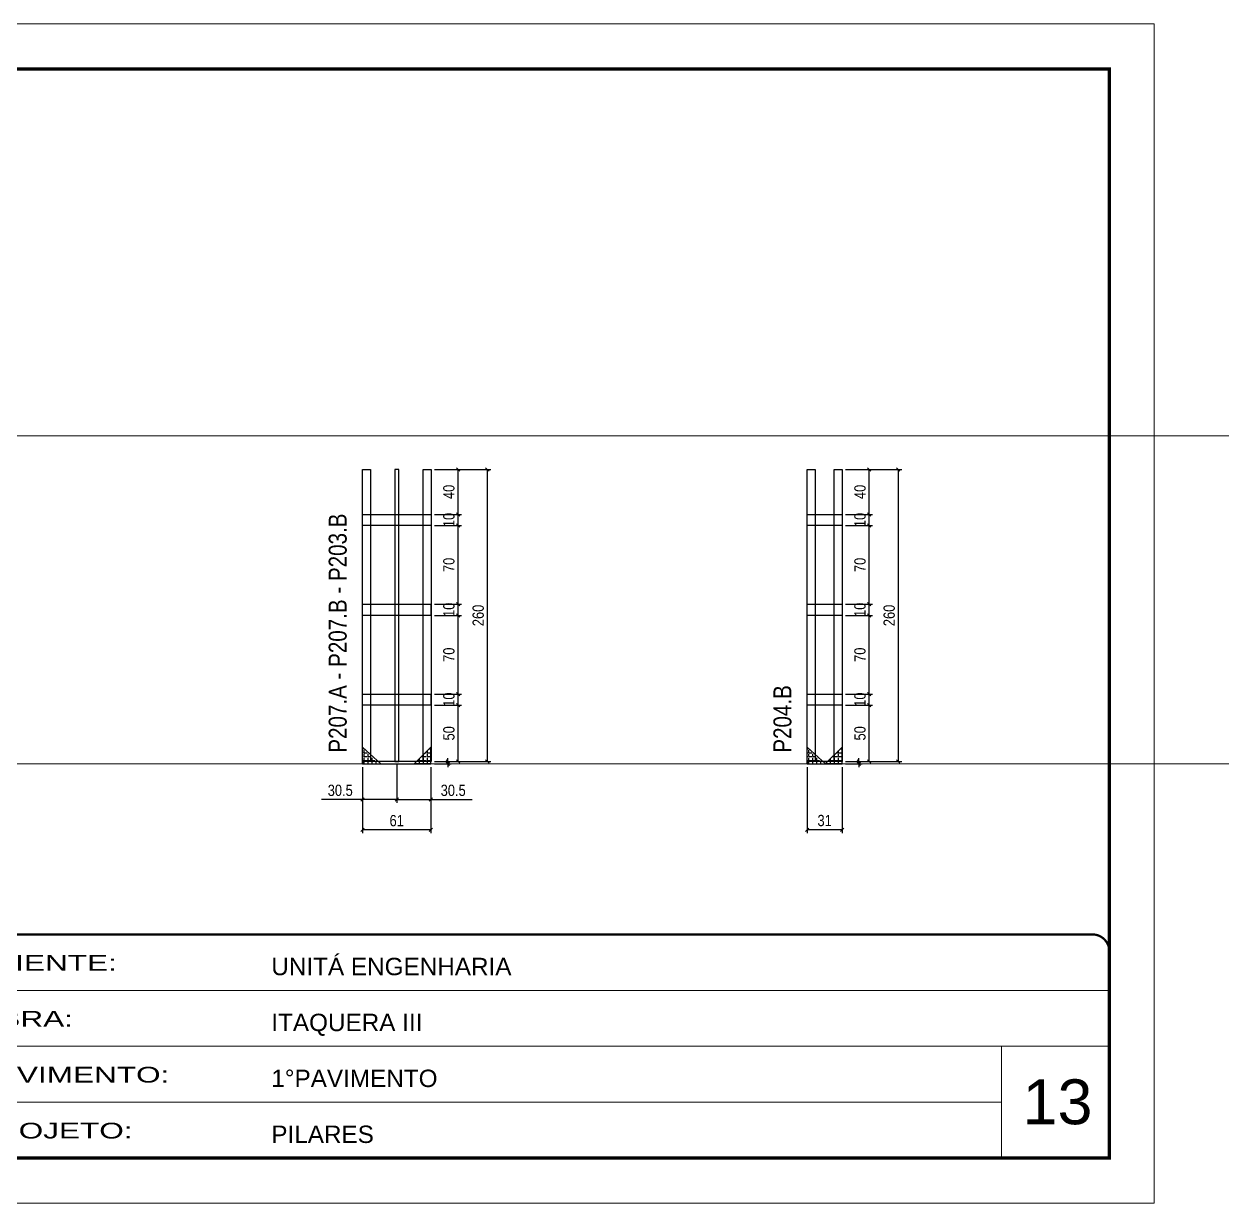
# Model space of a CAD drawing. Extents: x 2296 to 12463, y 760 to 16806.
# Drawn here: x 3363 to 4430, y 12245 to 13295 of the extents above; entities that cross this region are included whole.
import ezdxf

# ---------------------------------------------------------------- set-up
doc = ezdxf.new("R2010")
doc.units = 0
doc.linetypes.add('CONTINUO', pattern=[0])
doc.linetypes.add('DASHED', pattern=[0.75, 0.5, -0.25])
for name, color, linetype, lineweight in [('CARIMBO', 255, 'Continuous', 9), ('Folhas', 255, 'Continuous', 9), ('SARRAFO DE PRESSAO', 251, 'DASHED', 9)]:
    doc.layers.add(name, color=color, linetype=linetype, lineweight=lineweight)
for name, color, linetype in [('COTA', 241, 'Continuous'), ('NOMENCLATURA', 7, 'Continuous'), ('SARR_2.2x10', 60, 'Continuous'), ('SARR_2.2x7', 40, 'Continuous'), ('SARR_3.5x7', 81, 'Continuous'), ('SARR_7x7', 40, 'Continuous')]:
    doc.layers.add(name, color=color, linetype=linetype)
doc.styles.add('ARIAL', font='arial.ttf')
doc.styles.add('ARIAL_NARROW', font='ARIALN.TTF', dxfattribs={"height": 0.2})
doc.styles.add('COTA TECNICA', font='techl___.ttf', dxfattribs={"height": 10})
doc.styles.add('Tecnologia', font='')
doc.styles.get('Tecnologia').set_extended_font_data('Forgotten Futurist')
doc.dimstyles.new('PAINEL', dxfattribs={"dimtxt": 10, "dimasz": 3, "dimexe": 3, "dimexo": 3, "dimgap": 3, "dimtad": 1, "dimdec": 1, "dimzin": 12, "dimdsep": 46, "dimtxsty": 'COTA TECNICA', "dimblk1": 'OBLIQUE', "dimblk2": 'OBLIQUE', "dimsah": 1, "dimcen": 0.9, "dimclrd": 4, "dimclre": 4, "dimclrt": 240, "dimadec": 1, "dimazin": 3, "dimtfac": 1, "dimtdec": 1, "dimtmove": 0, "dimatfit": 3, "dimfxl": 1, "dimtolj": 1, "dimtzin": 12, "dimarcsym": 0})
pattern_1 = [(0, (37233.1542, 22002.8548), (0, 3.4925), [2.54, -0.9525]), (90, (37233.1542, 22002.8548), (-3.4925, 2e-16), [2.54, -0.9525])]
pattern_2 = [(0, (37072.1342, 22002.8548), (0, 3.4925), [2.54, -0.9525]), (90, (37072.1342, 22002.8548), (-3.4925, 2e-16), [2.54, -0.9525])]
pattern_3 = [(0, (37599.2187, 22002.8548), (0, 3.4925), [2.54, -0.9525]), (90, (37599.2187, 22002.8548), (-3.4925, 2e-16), [2.54, -0.9525])]
pattern_4 = [(0, (37468.1987, 22002.8548), (0, 3.4925), [2.54, -0.9525]), (90, (37468.1987, 22002.8548), (-3.4925, 2e-16), [2.54, -0.9525])]

# ---------------------------------------------------------------- blocks, each defined once
blk = doc.blocks.new('9999999999')
at = {"color": 30, "linetype": 'CONTINUO'}
for p, q in [((98564.6, 34230.2), (98564.6, 34429.4)), ((98564.6, 34379.6), (99584, 34379.6)), ((98564.6, 34329.8), (99488, 34329.8)), ((99584, 34329.8), (99488, 34329.8)), ((99488, 34329.8), (99488, 34230.2)), ((98564.6, 34280), (99488, 34280))]:
    blk.add_line(p, q, dxfattribs=at)
at = {"color": 30, "linetype": 'CONTINUO', "const_width": 2}
blk.add_lwpolyline([(99584, 34230.2), (99584, 34414.4, 0.414214), (99569, 34429.4), (98229, 34429.4, 0.414214), (98214, 34414.4), (98214, 34245.2, 0.414214), (98229, 34230.2), (99584, 34230.2)], format="xyb", dxfattribs=at)
at = {"layer": 'Folhas'}
blk.add_lwpolyline([(98139, 34190.2), (99624, 34190.2), (99624, 35240.2), (98139, 35240.2)], close=True, dxfattribs=at)
at = {"layer": 'Folhas', "color": 30, "const_width": 3}
blk.add_lwpolyline([(98214, 34230.2), (99584, 34230.2), (99584, 35200.2), (98214, 35200.2)], close=True, dxfattribs=at)
at = {"color": 7, "linetype": 'Continuous', "ltscale": 5, "style": 'ARIAL'}
for s, height, p in [('UNITÁ ENGENHARIA', 15.483, (98837.7, 34393.1)), ('ITAQUERA III', 15.483, (98837.7, 34343.3)), ('1°PAVIMENTO', 15.483, (98837.7, 34293.5)), ('NOVA SISTEMAS CONSTRUTIVOS', 11.059, (98263.2, 34267.2)), ('PILARES', 15.48, (98837.7, 34243.7))]:
    blk.add_text(s, height=height, dxfattribs=at).set_placement(p)
at = {"layer": 'Folhas', "color": 7, "style": 'Tecnologia', "width": 1.5}
for s, p in [('CLIENTE:', (98573.7, 34397.2)), ('OBRA:', (98573.7, 34347.3)), ('PAVIMENTO:', (98573.7, 34297.5)), ('PROJETO:', (98573.7, 34247.7))]:
    blk.add_text(s, height=14, dxfattribs=at).set_placement(p)
blk = doc.blocks.new('_Oblique')
at = {"color": 0, "linetype": 'ByBlock', "lineweight": -2}
blk.add_line((-0.5, -0.5), (0.5, 0.5), dxfattribs=at)
blk = doc.blocks.new('*D1944')
at = {"layer": 'COTA', "color": 4, "lineweight": -2, "transparency": 16777216}
for p, q in [((3728.8, 12638.6), (3743.8, 12638.6)), ((3728.8, 12636.5), (3743.8, 12636.5)), ((3740.8, 12638.6), (3740.8, 12641.6)), ((3740.8, 12638.6), (3740.8, 12636.5)), ((3740.8, 12636.5), (3740.8, 12633.5))]:
    blk.add_line(p, q, dxfattribs=at)
at = {"layer": 'Defpoints', "color": 0, "transparency": 16777216}
for p in [(3725.8, 12638.6), (3725.8, 12636.5), (3740.8, 12636.5)]:
    blk.add_point(p, dxfattribs=at)
at = {"layer": 'COTA', "color": 4, "lineweight": -2, "transparency": 16777216, "xscale": 3, "yscale": 3, "zscale": 3}
for p, rotation in [((3740.8, 12638.6), 270), ((3740.8, 12636.5), 90)]:
    blk.add_blockref('_Oblique', p, dxfattribs=dict(at, rotation=rotation))
blk = doc.blocks.new('*D1945')
at = {"layer": 'COTA', "color": 4, "lineweight": -2, "transparency": 16777216}
for p, q in [((3728.8, 12688.7), (3752.9, 12688.7)), ((3749.9, 12638.7), (3749.9, 12688.7)), ((3728.8, 12638.7), (3752.9, 12638.7))]:
    blk.add_line(p, q, dxfattribs=at)
at = {"layer": 'Defpoints', "color": 0, "transparency": 16777216}
for p in [(3725.8, 12688.7), (3749.9, 12688.7), (3725.8, 12638.7)]:
    blk.add_point(p, dxfattribs=at)
at = {"layer": 'COTA', "color": 4, "lineweight": -2, "transparency": 16777216, "xscale": 3, "yscale": 3, "zscale": 3}
for p, rotation in [((3749.9, 12688.7), 90), ((3749.9, 12638.7), 270)]:
    blk.add_blockref('_Oblique', p, dxfattribs=dict(at, rotation=rotation))
at = {"layer": 'COTA', "color": 240, "transparency": 16777216, "insert": (3741.8, 12663.7), "char_height": 10, "attachment_point": 5, "rotation": 90, "style": 'COTA TECNICA'}
blk.add_mtext('\\A1;50', dxfattribs=at)
blk = doc.blocks.new('*D1946')
at = {"layer": 'COTA', "color": 4, "lineweight": -2, "transparency": 16777216}
for p, q in [((3728.8, 12698.7), (3752.9, 12698.7)), ((3749.9, 12688.7), (3749.9, 12698.7)), ((3728.8, 12688.7), (3752.9, 12688.7))]:
    blk.add_line(p, q, dxfattribs=at)
at = {"layer": 'Defpoints', "color": 0, "transparency": 16777216}
for p in [(3725.8, 12698.7), (3749.9, 12698.7), (3725.8, 12688.7)]:
    blk.add_point(p, dxfattribs=at)
at = {"layer": 'COTA', "color": 4, "lineweight": -2, "transparency": 16777216, "xscale": 3, "yscale": 3, "zscale": 3}
for p, rotation in [((3749.9, 12698.7), 90), ((3749.9, 12688.7), 270)]:
    blk.add_blockref('_Oblique', p, dxfattribs=dict(at, rotation=rotation))
at = {"layer": 'COTA', "color": 240, "transparency": 16777216, "insert": (3741.8, 12693.7), "char_height": 10, "attachment_point": 5, "rotation": 90, "style": 'COTA TECNICA'}
blk.add_mtext('\\A1;10', dxfattribs=at)
blk = doc.blocks.new('*D1947')
at = {"layer": 'COTA', "color": 4, "lineweight": -2, "transparency": 16777216}
for p, q in [((3728.8, 12768.7), (3752.9, 12768.7)), ((3749.9, 12698.7), (3749.9, 12768.7)), ((3731.8, 12698.7), (3752.9, 12698.7))]:
    blk.add_line(p, q, dxfattribs=at)
at = {"layer": 'Defpoints', "color": 0, "transparency": 16777216}
for p in [(3725.8, 12768.7), (3749.9, 12768.7), (3728.8, 12698.7)]:
    blk.add_point(p, dxfattribs=at)
at = {"layer": 'COTA', "color": 4, "lineweight": -2, "transparency": 16777216, "xscale": 3, "yscale": 3, "zscale": 3}
for p, rotation in [((3749.9, 12768.7), 90), ((3749.9, 12698.7), 270)]:
    blk.add_blockref('_Oblique', p, dxfattribs=dict(at, rotation=rotation))
at = {"layer": 'COTA', "color": 240, "transparency": 16777216, "insert": (3741.8, 12733.7), "char_height": 10, "attachment_point": 5, "rotation": 90, "style": 'COTA TECNICA'}
blk.add_mtext('\\A1;70', dxfattribs=at)
blk = doc.blocks.new('*D1948')
at = {"layer": 'COTA', "color": 4, "lineweight": -2, "transparency": 16777216}
for p, q in [((3728.8, 12778.7), (3752.9, 12778.7)), ((3749.9, 12768.7), (3749.9, 12778.7)), ((3728.8, 12768.7), (3752.9, 12768.7))]:
    blk.add_line(p, q, dxfattribs=at)
at = {"layer": 'Defpoints', "color": 0, "transparency": 16777216}
for p in [(3725.8, 12778.7), (3749.9, 12778.7), (3725.8, 12768.7)]:
    blk.add_point(p, dxfattribs=at)
at = {"layer": 'COTA', "color": 4, "lineweight": -2, "transparency": 16777216, "xscale": 3, "yscale": 3, "zscale": 3}
for p, rotation in [((3749.9, 12778.7), 90), ((3749.9, 12768.7), 270)]:
    blk.add_blockref('_Oblique', p, dxfattribs=dict(at, rotation=rotation))
at = {"layer": 'COTA', "color": 240, "transparency": 16777216, "insert": (3741.8, 12773.7), "char_height": 10, "attachment_point": 5, "rotation": 90, "style": 'COTA TECNICA'}
blk.add_mtext('\\A1;10', dxfattribs=at)
blk = doc.blocks.new('*D1949')
at = {"layer": 'COTA', "color": 4, "linetype": 'ByBlock', "lineweight": -2, "transparency": 16777216}
for p, q in [((3728.8, 12898.7), (3779, 12898.7)), ((3776, 12898.7), (3776, 12638.7)), ((3728.8, 12638.7), (3779, 12638.7))]:
    blk.add_line(p, q, dxfattribs=at)
at = {"layer": 'Defpoints', "color": 0, "linetype": 'ByBlock', "transparency": 16777216}
for p in [(3725.8, 12898.7), (3725.8, 12638.7), (3776, 12638.7)]:
    blk.add_point(p, dxfattribs=at)
at = {"layer": 'COTA', "color": 4, "linetype": 'ByBlock', "lineweight": -2, "transparency": 16777216, "xscale": 3, "yscale": 3, "zscale": 3}
for p, rotation in [((3776, 12898.7), 90), ((3776, 12638.7), 270)]:
    blk.add_blockref('_Oblique', p, dxfattribs=dict(at, rotation=rotation))
at = {"layer": 'COTA', "color": 240, "linetype": 'ByBlock', "transparency": 16777216, "insert": (3767.9, 12768.7), "char_height": 10, "attachment_point": 5, "rotation": 90, "style": 'COTA TECNICA'}
blk.add_mtext('\\A1;260', dxfattribs=at)
blk = doc.blocks.new('*D1952')
at = {"layer": 'COTA', "color": 4, "linetype": 'ByBlock', "lineweight": -2, "transparency": 16777216}
for p, q in [((3664.8, 12633.5), (3664.8, 12574.8)), ((3725.8, 12633.5), (3725.8, 12574.8)), ((3725.8, 12577.8), (3664.8, 12577.8))]:
    blk.add_line(p, q, dxfattribs=at)
at = {"layer": 'Defpoints', "color": 0, "linetype": 'ByBlock', "transparency": 16777216}
for p in [(3664.8, 12636.5), (3725.8, 12636.5), (3664.8, 12577.8)]:
    blk.add_point(p, dxfattribs=at)
at = {"layer": 'COTA', "color": 4, "linetype": 'ByBlock', "lineweight": -2, "transparency": 16777216, "xscale": 3, "yscale": 3, "zscale": 3, "rotation": 180}
blk.add_blockref('_Oblique', (3664.8, 12577.8), dxfattribs=at)
at = {"layer": 'COTA', "color": 4, "linetype": 'ByBlock', "lineweight": -2, "transparency": 16777216, "xscale": 3, "yscale": 3, "zscale": 3}
blk.add_blockref('_Oblique', (3725.8, 12577.8), dxfattribs=at)
at = {"layer": 'COTA', "color": 240, "linetype": 'ByBlock', "transparency": 16777216, "insert": (3695.3, 12585.9), "char_height": 10, "attachment_point": 5, "style": 'COTA TECNICA'}
blk.add_mtext('\\A1;61', dxfattribs=at)
blk = doc.blocks.new('*D1953')
at = {"layer": 'COTA', "color": 4, "linetype": 'ByBlock', "lineweight": -2, "transparency": 16777216}
for p, q in [((3695.3, 12635.7), (3695.3, 12601.7)), ((3725.8, 12633.5), (3725.8, 12601.7)), ((3695.3, 12604.7), (3725.8, 12604.7)), ((3725.8, 12604.7), (3762.4, 12604.7))]:
    blk.add_line(p, q, dxfattribs=at)
at = {"layer": 'Defpoints', "color": 0, "linetype": 'ByBlock', "transparency": 16777216}
for p in [(3695.3, 12638.7), (3725.8, 12636.5), (3725.8, 12604.7)]:
    blk.add_point(p, dxfattribs=at)
at = {"layer": 'COTA', "color": 4, "linetype": 'ByBlock', "lineweight": -2, "transparency": 16777216, "xscale": 3, "yscale": 3, "zscale": 3, "rotation": 180}
blk.add_blockref('_Oblique', (3695.3, 12604.7), dxfattribs=at)
at = {"layer": 'COTA', "color": 4, "linetype": 'ByBlock', "lineweight": -2, "transparency": 16777216, "xscale": 3, "yscale": 3, "zscale": 3}
blk.add_blockref('_Oblique', (3725.8, 12604.7), dxfattribs=at)
at = {"layer": 'COTA', "color": 240, "linetype": 'ByBlock', "transparency": 16777216, "insert": (3745.6, 12612.9), "char_height": 10, "attachment_point": 5, "style": 'COTA TECNICA'}
blk.add_mtext('\\A1;30.5', dxfattribs=at)
blk = doc.blocks.new('*D1954')
at = {"layer": 'COTA', "color": 4, "linetype": 'ByBlock', "lineweight": -2, "transparency": 16777216}
for p, q in [((3728.9, 12858.7), (3752.9, 12858.7)), ((3749.9, 12848.7), (3749.9, 12858.7)), ((3728.9, 12848.7), (3752.9, 12848.7))]:
    blk.add_line(p, q, dxfattribs=at)
at = {"layer": 'Defpoints', "color": 0, "linetype": 'ByBlock', "transparency": 16777216}
for p in [(3725.9, 12858.7), (3749.9, 12858.7), (3725.9, 12848.7)]:
    blk.add_point(p, dxfattribs=at)
at = {"layer": 'COTA', "color": 4, "linetype": 'ByBlock', "lineweight": -2, "transparency": 16777216, "xscale": 3, "yscale": 3, "zscale": 3}
for p, rotation in [((3749.9, 12858.7), 90), ((3749.9, 12848.7), 270)]:
    blk.add_blockref('_Oblique', p, dxfattribs=dict(at, rotation=rotation))
at = {"layer": 'COTA', "color": 240, "linetype": 'ByBlock', "transparency": 16777216, "insert": (3741.8, 12853.7), "char_height": 10, "attachment_point": 5, "rotation": 90, "style": 'COTA TECNICA'}
blk.add_mtext('\\A1;10', dxfattribs=at)
blk = doc.blocks.new('*D1950')
at = {"layer": 'COTA', "color": 4, "lineweight": -2, "transparency": 16777216}
for p, q in [((3664.8, 12633.5), (3664.8, 12601.7)), ((3695.3, 12635.7), (3695.3, 12601.7)), ((3664.8, 12604.7), (3628.2, 12604.7)), ((3695.3, 12604.7), (3664.8, 12604.7))]:
    blk.add_line(p, q, dxfattribs=at)
at = {"layer": 'Defpoints', "color": 0, "transparency": 16777216}
for p in [(3664.8, 12636.5), (3695.3, 12638.7), (3664.8, 12604.7)]:
    blk.add_point(p, dxfattribs=at)
at = {"layer": 'COTA', "color": 4, "lineweight": -2, "transparency": 16777216, "xscale": 3, "yscale": 3, "zscale": 3, "rotation": 180}
blk.add_blockref('_Oblique', (3664.8, 12604.7), dxfattribs=at)
at = {"layer": 'COTA', "color": 4, "lineweight": -2, "transparency": 16777216, "xscale": 3, "yscale": 3, "zscale": 3}
blk.add_blockref('_Oblique', (3695.3, 12604.7), dxfattribs=at)
at = {"layer": 'COTA', "color": 240, "transparency": 16777216, "insert": (3645, 12612.9), "char_height": 10, "attachment_point": 5, "style": 'COTA TECNICA'}
blk.add_mtext('\\A1;30.5', dxfattribs=at)
blk = doc.blocks.new('*D1943')
at = {"layer": 'COTA', "color": 4, "lineweight": -2, "transparency": 16777216}
for p, q in [((3728.9, 12848.7), (3752.9, 12848.7)), ((3749.9, 12778.7), (3749.9, 12848.7)), ((3728.8, 12778.7), (3752.9, 12778.7))]:
    blk.add_line(p, q, dxfattribs=at)
at = {"layer": 'Defpoints', "color": 0, "transparency": 16777216}
for p in [(3725.9, 12848.7), (3749.9, 12848.7), (3725.8, 12778.7)]:
    blk.add_point(p, dxfattribs=at)
at = {"layer": 'COTA', "color": 4, "lineweight": -2, "transparency": 16777216, "xscale": 3, "yscale": 3, "zscale": 3}
for p, rotation in [((3749.9, 12848.7), 90), ((3749.9, 12778.7), 270)]:
    blk.add_blockref('_Oblique', p, dxfattribs=dict(at, rotation=rotation))
at = {"layer": 'COTA', "color": 240, "transparency": 16777216, "insert": (3741.8, 12813.7), "char_height": 10, "attachment_point": 5, "rotation": 90, "style": 'COTA TECNICA'}
blk.add_mtext('\\A1;70', dxfattribs=at)
blk = doc.blocks.new('*D1951')
at = {"layer": 'COTA', "color": 4, "lineweight": -2, "transparency": 16777216}
for p, q in [((3728.8, 12898.7), (3752.9, 12898.7)), ((3749.9, 12858.7), (3749.9, 12898.7)), ((3728.9, 12858.7), (3752.9, 12858.7))]:
    blk.add_line(p, q, dxfattribs=at)
at = {"layer": 'Defpoints', "color": 0, "transparency": 16777216}
for p in [(3725.8, 12898.7), (3749.9, 12898.7), (3725.9, 12858.7)]:
    blk.add_point(p, dxfattribs=at)
at = {"layer": 'COTA', "color": 4, "lineweight": -2, "transparency": 16777216, "xscale": 3, "yscale": 3, "zscale": 3}
for p, rotation in [((3749.9, 12898.7), 90), ((3749.9, 12858.7), 270)]:
    blk.add_blockref('_Oblique', p, dxfattribs=dict(at, rotation=rotation))
at = {"layer": 'COTA', "color": 240, "transparency": 16777216, "insert": (3741.8, 12878.7), "char_height": 10, "attachment_point": 5, "rotation": 90, "style": 'COTA TECNICA'}
blk.add_mtext('\\A1;40', dxfattribs=at)
blk = doc.blocks.new('*D1955')
at = {"layer": 'COTA', "color": 4, "lineweight": -2, "transparency": 16777216}
for p, q in [((4094.9, 12638.6), (4109.9, 12638.6)), ((4094.9, 12636.5), (4109.9, 12636.5)), ((4106.9, 12638.6), (4106.9, 12641.6)), ((4106.9, 12638.6), (4106.9, 12636.5)), ((4106.9, 12636.5), (4106.9, 12633.5))]:
    blk.add_line(p, q, dxfattribs=at)
at = {"layer": 'Defpoints', "color": 0, "transparency": 16777216}
for p in [(4091.9, 12638.6), (4091.9, 12636.5), (4106.9, 12636.5)]:
    blk.add_point(p, dxfattribs=at)
at = {"layer": 'COTA', "color": 4, "lineweight": -2, "transparency": 16777216, "xscale": 3, "yscale": 3, "zscale": 3}
for p, rotation in [((4106.9, 12638.6), 270), ((4106.9, 12636.5), 90)]:
    blk.add_blockref('_Oblique', p, dxfattribs=dict(at, rotation=rotation))
blk = doc.blocks.new('*D1956')
at = {"layer": 'COTA', "color": 4, "lineweight": -2, "transparency": 16777216}
for p, q in [((4094.9, 12688.7), (4119, 12688.7)), ((4116, 12638.7), (4116, 12688.7)), ((4094.9, 12638.7), (4119, 12638.7))]:
    blk.add_line(p, q, dxfattribs=at)
at = {"layer": 'Defpoints', "color": 0, "transparency": 16777216}
for p in [(4091.9, 12688.7), (4116, 12688.7), (4091.9, 12638.7)]:
    blk.add_point(p, dxfattribs=at)
at = {"layer": 'COTA', "color": 4, "lineweight": -2, "transparency": 16777216, "xscale": 3, "yscale": 3, "zscale": 3}
for p, rotation in [((4116, 12688.7), 90), ((4116, 12638.7), 270)]:
    blk.add_blockref('_Oblique', p, dxfattribs=dict(at, rotation=rotation))
at = {"layer": 'COTA', "color": 240, "transparency": 16777216, "insert": (4107.9, 12663.7), "char_height": 10, "attachment_point": 5, "rotation": 90, "style": 'COTA TECNICA'}
blk.add_mtext('\\A1;50', dxfattribs=at)
blk = doc.blocks.new('*D1957')
at = {"layer": 'COTA', "color": 4, "lineweight": -2, "transparency": 16777216}
for p, q in [((4094.9, 12698.7), (4119, 12698.7)), ((4116, 12688.7), (4116, 12698.7)), ((4094.9, 12688.7), (4119, 12688.7))]:
    blk.add_line(p, q, dxfattribs=at)
at = {"layer": 'Defpoints', "color": 0, "transparency": 16777216}
for p in [(4091.9, 12698.7), (4116, 12698.7), (4091.9, 12688.7)]:
    blk.add_point(p, dxfattribs=at)
at = {"layer": 'COTA', "color": 4, "lineweight": -2, "transparency": 16777216, "xscale": 3, "yscale": 3, "zscale": 3}
for p, rotation in [((4116, 12698.7), 90), ((4116, 12688.7), 270)]:
    blk.add_blockref('_Oblique', p, dxfattribs=dict(at, rotation=rotation))
at = {"layer": 'COTA', "color": 240, "transparency": 16777216, "insert": (4107.9, 12693.7), "char_height": 10, "attachment_point": 5, "rotation": 90, "style": 'COTA TECNICA'}
blk.add_mtext('\\A1;10', dxfattribs=at)
blk = doc.blocks.new('*D1958')
at = {"layer": 'COTA', "color": 4, "lineweight": -2, "transparency": 16777216}
for p, q in [((4094.9, 12768.7), (4119, 12768.7)), ((4116, 12698.7), (4116, 12768.7)), ((4097.9, 12698.7), (4119, 12698.7))]:
    blk.add_line(p, q, dxfattribs=at)
at = {"layer": 'Defpoints', "color": 0, "transparency": 16777216}
for p in [(4091.9, 12768.7), (4116, 12768.7), (4094.9, 12698.7)]:
    blk.add_point(p, dxfattribs=at)
at = {"layer": 'COTA', "color": 4, "lineweight": -2, "transparency": 16777216, "xscale": 3, "yscale": 3, "zscale": 3}
for p, rotation in [((4116, 12768.7), 90), ((4116, 12698.7), 270)]:
    blk.add_blockref('_Oblique', p, dxfattribs=dict(at, rotation=rotation))
at = {"layer": 'COTA', "color": 240, "transparency": 16777216, "insert": (4107.9, 12733.7), "char_height": 10, "attachment_point": 5, "rotation": 90, "style": 'COTA TECNICA'}
blk.add_mtext('\\A1;70', dxfattribs=at)
blk = doc.blocks.new('*D1959')
at = {"layer": 'COTA', "color": 4, "lineweight": -2, "transparency": 16777216}
for p, q in [((4094.9, 12778.7), (4119, 12778.7)), ((4116, 12768.7), (4116, 12778.7)), ((4094.9, 12768.7), (4119, 12768.7))]:
    blk.add_line(p, q, dxfattribs=at)
at = {"layer": 'Defpoints', "color": 0, "transparency": 16777216}
for p in [(4091.9, 12778.7), (4116, 12778.7), (4091.9, 12768.7)]:
    blk.add_point(p, dxfattribs=at)
at = {"layer": 'COTA', "color": 4, "lineweight": -2, "transparency": 16777216, "xscale": 3, "yscale": 3, "zscale": 3}
for p, rotation in [((4116, 12778.7), 90), ((4116, 12768.7), 270)]:
    blk.add_blockref('_Oblique', p, dxfattribs=dict(at, rotation=rotation))
at = {"layer": 'COTA', "color": 240, "transparency": 16777216, "insert": (4107.9, 12773.7), "char_height": 10, "attachment_point": 5, "rotation": 90, "style": 'COTA TECNICA'}
blk.add_mtext('\\A1;10', dxfattribs=at)
blk = doc.blocks.new('*D1960')
at = {"layer": 'COTA', "color": 4, "linetype": 'ByBlock', "lineweight": -2, "transparency": 16777216}
for p, q in [((4094.9, 12898.7), (4145, 12898.7)), ((4142, 12898.7), (4142, 12638.7)), ((4094.9, 12638.7), (4145, 12638.7))]:
    blk.add_line(p, q, dxfattribs=at)
at = {"layer": 'Defpoints', "color": 0, "linetype": 'ByBlock', "transparency": 16777216}
for p in [(4091.9, 12898.7), (4091.9, 12638.7), (4142, 12638.7)]:
    blk.add_point(p, dxfattribs=at)
at = {"layer": 'COTA', "color": 4, "linetype": 'ByBlock', "lineweight": -2, "transparency": 16777216, "xscale": 3, "yscale": 3, "zscale": 3}
for p, rotation in [((4142, 12898.7), 90), ((4142, 12638.7), 270)]:
    blk.add_blockref('_Oblique', p, dxfattribs=dict(at, rotation=rotation))
at = {"layer": 'COTA', "color": 240, "linetype": 'ByBlock', "transparency": 16777216, "insert": (4133.9, 12768.7), "char_height": 10, "attachment_point": 5, "rotation": 90, "style": 'COTA TECNICA'}
blk.add_mtext('\\A1;260', dxfattribs=at)
blk = doc.blocks.new('*D1964')
at = {"layer": 'COTA', "color": 4, "linetype": 'ByBlock', "lineweight": -2, "transparency": 16777216}
for p, q in [((4060.9, 12633.5), (4060.9, 12574.8)), ((4091.9, 12633.5), (4091.9, 12574.8)), ((4091.9, 12577.8), (4060.9, 12577.8))]:
    blk.add_line(p, q, dxfattribs=at)
at = {"layer": 'Defpoints', "color": 0, "linetype": 'ByBlock', "transparency": 16777216}
for p in [(4060.9, 12636.5), (4091.9, 12636.5), (4060.9, 12577.8)]:
    blk.add_point(p, dxfattribs=at)
at = {"layer": 'COTA', "color": 4, "linetype": 'ByBlock', "lineweight": -2, "transparency": 16777216, "xscale": 3, "yscale": 3, "zscale": 3, "rotation": 180}
blk.add_blockref('_Oblique', (4060.9, 12577.8), dxfattribs=at)
at = {"layer": 'COTA', "color": 4, "linetype": 'ByBlock', "lineweight": -2, "transparency": 16777216, "xscale": 3, "yscale": 3, "zscale": 3}
blk.add_blockref('_Oblique', (4091.9, 12577.8), dxfattribs=at)
at = {"layer": 'COTA', "color": 240, "linetype": 'ByBlock', "transparency": 16777216, "insert": (4076.4, 12586), "char_height": 10, "attachment_point": 5, "style": 'COTA TECNICA'}
blk.add_mtext('\\A1;31', dxfattribs=at)
blk = doc.blocks.new('*D1965')
at = {"layer": 'COTA', "color": 4, "linetype": 'ByBlock', "lineweight": -2, "transparency": 16777216}
for p, q in [((4094.9, 12858.7), (4119, 12858.7)), ((4116, 12848.7), (4116, 12858.7)), ((4094.9, 12848.7), (4119, 12848.7))]:
    blk.add_line(p, q, dxfattribs=at)
at = {"layer": 'Defpoints', "color": 0, "linetype": 'ByBlock', "transparency": 16777216}
for p in [(4091.9, 12858.7), (4116, 12858.7), (4091.9, 12848.7)]:
    blk.add_point(p, dxfattribs=at)
at = {"layer": 'COTA', "color": 4, "linetype": 'ByBlock', "lineweight": -2, "transparency": 16777216, "xscale": 3, "yscale": 3, "zscale": 3}
for p, rotation in [((4116, 12858.7), 90), ((4116, 12848.7), 270)]:
    blk.add_blockref('_Oblique', p, dxfattribs=dict(at, rotation=rotation))
at = {"layer": 'COTA', "color": 240, "linetype": 'ByBlock', "transparency": 16777216, "insert": (4107.9, 12853.7), "char_height": 10, "attachment_point": 5, "rotation": 90, "style": 'COTA TECNICA'}
blk.add_mtext('\\A1;10', dxfattribs=at)
blk = doc.blocks.new('*D1966')
at = {"layer": 'COTA', "color": 4, "lineweight": -2, "transparency": 16777216}
for p, q in [((4094.9, 12848.7), (4119, 12848.7)), ((4116, 12778.7), (4116, 12848.7)), ((4094.9, 12778.7), (4119, 12778.7))]:
    blk.add_line(p, q, dxfattribs=at)
at = {"layer": 'Defpoints', "color": 0, "transparency": 16777216}
for p in [(4091.9, 12848.7), (4116, 12848.7), (4091.9, 12778.7)]:
    blk.add_point(p, dxfattribs=at)
at = {"layer": 'COTA', "color": 4, "lineweight": -2, "transparency": 16777216, "xscale": 3, "yscale": 3, "zscale": 3}
for p, rotation in [((4116, 12848.7), 90), ((4116, 12778.7), 270)]:
    blk.add_blockref('_Oblique', p, dxfattribs=dict(at, rotation=rotation))
at = {"layer": 'COTA', "color": 240, "transparency": 16777216, "insert": (4107.9, 12813.7), "char_height": 10, "attachment_point": 5, "rotation": 90, "style": 'COTA TECNICA'}
blk.add_mtext('\\A1;70', dxfattribs=at)
blk = doc.blocks.new('*D1967')
at = {"layer": 'COTA', "color": 4, "lineweight": -2, "transparency": 16777216}
for p, q in [((4094.9, 12898.7), (4119, 12898.7)), ((4116, 12858.7), (4116, 12898.7)), ((4094.9, 12858.7), (4119, 12858.7))]:
    blk.add_line(p, q, dxfattribs=at)
at = {"layer": 'Defpoints', "color": 0, "transparency": 16777216}
for p in [(4091.9, 12898.7), (4116, 12898.7), (4091.9, 12858.7)]:
    blk.add_point(p, dxfattribs=at)
at = {"layer": 'COTA', "color": 4, "lineweight": -2, "transparency": 16777216, "xscale": 3, "yscale": 3, "zscale": 3}
for p, rotation in [((4116, 12898.7), 90), ((4116, 12858.7), 270)]:
    blk.add_blockref('_Oblique', p, dxfattribs=dict(at, rotation=rotation))
at = {"layer": 'COTA', "color": 240, "transparency": 16777216, "insert": (4107.9, 12878.7), "char_height": 10, "attachment_point": 5, "rotation": 90, "style": 'COTA TECNICA'}
blk.add_mtext('\\A1;40', dxfattribs=at)

msp = doc.modelspace()

# ---------------------------------------------------------------- hatches: boundary and pattern name
at = {"layer": 'SARR_2.2x10'}
h = msp.add_hatch(dxfattribs=at)
h.set_pattern_fill('ANGLE', color=256, scale=0.5)
h.set_pattern_definition(pattern_2)
h.paths.add_polyline_path([(3671.83, 12644.5), (3664.83, 12651.49), (3664.83, 12638.7), (3671.83, 12638.7)])
h = msp.add_hatch(dxfattribs=at)
h.set_pattern_fill('ANGLE', color=256, scale=0.5)
h.set_pattern_definition(pattern_2)
h.paths.add_polyline_path([(3671.83, 12644.5), (3671.83, 12638.7), (3677.63, 12638.7)])
h = msp.add_hatch(dxfattribs=at)
h.set_pattern_fill('ANGLE', color=256, scale=0.5)
h.set_pattern_definition(pattern_1)
h.paths.add_polyline_path([(3718.83, 12644.5), (3718.83, 12638.7), (3713.03, 12638.7)])
h = msp.add_hatch(dxfattribs=at)
h.set_pattern_fill('ANGLE', color=256, scale=0.5)
h.set_pattern_definition(pattern_1)
h.paths.add_polyline_path([(3718.83, 12644.5), (3725.83, 12651.49), (3725.83, 12638.7), (3718.83, 12638.7)])
h = msp.add_hatch(dxfattribs=at)
h.set_pattern_fill('ANGLE', color=256, scale=0.5)
h.set_pattern_definition(pattern_4)
h.paths.add_polyline_path([(4067.89, 12644.5), (4060.89, 12651.49), (4060.89, 12638.7), (4067.89, 12638.7)])
h = msp.add_hatch(dxfattribs=at)
h.set_pattern_fill('ANGLE', color=256, scale=0.5)
h.set_pattern_definition(pattern_4)
h.paths.add_polyline_path([(4067.89, 12644.5), (4067.89, 12638.7), (4073.69, 12638.7)])
h = msp.add_hatch(dxfattribs=at)
h.set_pattern_fill('ANGLE', color=256, scale=0.5)
h.set_pattern_definition(pattern_3)
h.paths.add_polyline_path([(4084.89, 12644.5), (4084.89, 12638.7), (4079.1, 12638.7)])
h = msp.add_hatch(dxfattribs=at)
h.set_pattern_fill('ANGLE', color=256, scale=0.5)
h.set_pattern_definition(pattern_3)
h.paths.add_polyline_path([(4084.89, 12644.5), (4091.89, 12651.49), (4091.89, 12638.7), (4084.89, 12638.7)])
h = msp.add_hatch(dxfattribs=at)
h.set_pattern_fill('ANGLE', color=256, scale=0.5)
h.set_pattern_definition(pattern_2)
h.paths.add_polyline_path([(3677.63, 12638.7), (3664.83, 12638.7), (3664.83, 12636.5), (3679.83, 12636.5)])
h = msp.add_hatch(dxfattribs=at)
h.set_pattern_fill('ANGLE', color=256, scale=0.5)
h.set_pattern_definition(pattern_1)
h.paths.add_polyline_path([(3713.03, 12638.7), (3725.83, 12638.7), (3725.83, 12636.5), (3710.83, 12636.5)])
h = msp.add_hatch(dxfattribs=at)
h.set_pattern_fill('ANGLE', color=256, scale=0.5)
h.set_pattern_definition(pattern_4)
h.paths.add_polyline_path([(4073.69, 12638.7), (4060.89, 12638.7), (4060.89, 12636.5), (4075.89, 12636.5)])
h = msp.add_hatch(dxfattribs=at)
h.set_pattern_fill('ANGLE', color=256, scale=0.5)
h.set_pattern_definition(pattern_3)
h.paths.add_polyline_path([(4079.1, 12638.7), (4091.89, 12638.7), (4091.89, 12636.5), (4076.89, 12636.5)])

# ---------------------------------------------------------------- linework, layer by layer
at = {"layer": 'CARIMBO', "color": 3}
for p, q in [((2296.35, 12928.5), (9625.63, 12928.5)), ((2296.35, 12636.5), (9625.63, 12636.5))]:
    msp.add_line(p, q, dxfattribs=at)
at = {"layer": 'SARR_2.2x10'}
for p, q in [((3664.83, 12636.5), (3664.83, 12651.49)), ((3681.07, 12636.5), (3664.83, 12651.49)), ((3710.83, 12636.5), (3725.83, 12651.49)), ((3725.83, 12636.5), (3725.83, 12651.49)), ((4060.89, 12636.5), (4060.89, 12651.49)), ((4077.13, 12636.5), (4060.89, 12651.49)), ((4076.89, 12636.5), (4091.89, 12651.49)), ((4091.89, 12636.5), (4091.89, 12651.49)), ((3664.83, 12636.5), (3677.83, 12636.5)), ((3725.83, 12636.5), (3710.83, 12636.5)), ((4060.89, 12636.5), (4073.89, 12636.5)), ((4091.89, 12636.5), (4076.89, 12636.5))]:
    msp.add_line(p, q, dxfattribs=at)
for points in [[(3664.84, 12858.7), (3725.85, 12858.7), (3725.85, 12848.7), (3664.84, 12848.7)], [(4060.9, 12858.7), (4091.91, 12858.7), (4091.91, 12848.7), (4060.9, 12848.7)], [(3664.83, 12778.7), (3725.83, 12778.7), (3725.83, 12768.7), (3664.83, 12768.7)], [(4060.89, 12778.7), (4091.89, 12778.7), (4091.89, 12768.7), (4060.89, 12768.7)], [(3664.83, 12698.7), (3725.83, 12698.7), (3725.83, 12688.7), (3664.83, 12688.7)], [(4060.89, 12698.7), (4091.89, 12698.7), (4091.89, 12688.7), (4060.89, 12688.7)]]:
    msp.add_lwpolyline(points, close=True, dxfattribs=at)
at = {"layer": 'SARR_2.2x7'}
for points in [[(3664.83, 12638.7), (3664.83, 12636.5), (3725.83, 12636.5), (3725.83, 12638.7), (3664.83, 12638.7)], [(4060.89, 12638.7), (4060.89, 12636.5), (4091.89, 12636.5), (4091.89, 12638.7), (4060.89, 12638.7)]]:
    msp.add_lwpolyline(points, dxfattribs=at)
at = {"layer": 'SARR_3.5x7'}
msp.add_lwpolyline([(3697.08, 12898.7), (3693.58, 12898.7), (3693.58, 12638.7), (3697.08, 12638.7)], close=True, dxfattribs=at)
at = {"layer": 'SARR_7x7'}
for points in [[(3664.83, 12898.7), (3671.83, 12898.7), (3671.83, 12638.7), (3664.83, 12638.7)], [(3718.84, 12898.7), (3725.84, 12898.7), (3725.84, 12638.7), (3718.84, 12638.7)], [(4060.89, 12898.7), (4067.89, 12898.7), (4067.89, 12638.7), (4060.89, 12638.7)], [(4084.9, 12898.7), (4091.9, 12898.7), (4091.9, 12638.7), (4084.9, 12638.7)]]:
    msp.add_lwpolyline(points, close=True, dxfattribs=at)

# ---------------------------------------------------------------- block references
at = {"layer": 'SARRAFO DE PRESSAO', "color": 6, "linetype": 'ByBlock'}
msp.add_blockref('9999999999', (-95254.09, -21944.79), dxfattribs=at)

# ---------------------------------------------------------------- texts
at = {"layer": 'CARIMBO', "style": 'ARIAL'}
msp.add_text('13', height=40, dxfattribs=at).set_placement((4252.75, 12315.56))
at = {"layer": 'NOMENCLATURA', "style": 'ARIAL_NARROW'}
for s, p in [('P207.A - P207.B - P203.B', (3650.73, 12646.47)), ('P204.B', (4046.79, 12646.47))]:
    msp.add_text(s, height=16, rotation=90, dxfattribs=at).set_placement(p)

# ---------------------------------------------------------------- dimensions: what is measured, and where the dimension line sits
at = {"layer": 'COTA', "linetype": 'ByBlock'}
for base, p1, p2, picture, middle in [((3775.95, 12638.7), (3725.84, 12898.7), (3725.84, 12638.7), '*D1949', (3767.85, 12768.7)), ((4142.02, 12638.7), (4091.9, 12898.7), (4091.9, 12638.7), '*D1960', (4133.91, 12768.7))]:
    dim = msp.add_linear_dim(base=base, p1=p1, p2=p2, angle=90, dimstyle='PAINEL', override={"dimarcsym": 1}, dxfattribs=at)
    dim.commit()
    dim.dimension.update_dxf_attribs({"geometry": picture, "text_midpoint": middle})
at = {"layer": 'COTA'}
for base, p1, p2, picture, middle in [((3749.93, 12898.7), (3725.85, 12858.7), (3725.84, 12898.7), '*D1951', (3741.83, 12878.7)), ((4115.99, 12898.7), (4091.91, 12858.7), (4091.9, 12898.7), '*D1967', (4107.88, 12878.7)), ((3749.93, 12848.7), (3725.83, 12778.7), (3725.85, 12848.7), '*D1943', (3741.83, 12813.7)), ((4115.99, 12848.7), (4091.89, 12778.7), (4091.89, 12848.7), '*D1966', (4107.88, 12813.7)), ((3749.92, 12768.7), (3728.83, 12698.7), (3725.83, 12768.7), '*D1947', (3741.82, 12733.7)), ((4115.99, 12768.7), (4094.89, 12698.7), (4091.89, 12768.7), '*D1958', (4107.88, 12733.7)), ((3749.92, 12688.7), (3725.83, 12638.7), (3725.83, 12688.7), '*D1945', (3741.81, 12663.7)), ((4115.99, 12688.7), (4091.89, 12638.7), (4091.89, 12688.7), '*D1956', (4107.88, 12663.7))]:
    dim = msp.add_linear_dim(base=base, p1=p1, p2=p2, angle=90, dimstyle='PAINEL', dxfattribs=at)
    dim.commit()
    dim.dimension.update_dxf_attribs({"geometry": picture, "text_midpoint": middle})
at = {"layer": 'COTA', "linetype": 'ByBlock'}
for base, p1, p2, picture, middle in [((3749.93, 12858.7), (3725.85, 12848.7), (3725.85, 12858.7), '*D1954', (3749.93, 12853.7)), ((4116, 12858.7), (4091.91, 12848.7), (4091.91, 12858.7), '*D1965', (4116, 12853.7))]:
    dim = msp.add_linear_dim(base=base, p1=p1, p2=p2, angle=90, dimstyle='PAINEL', override={"dimarcsym": 1}, dxfattribs=at)
    dim.commit()
    dim.dimension.update_dxf_attribs({"geometry": picture, "text_midpoint": middle, "dimtype": 160})
at = {"layer": 'COTA'}
for base, p1, p2, picture, middle in [((3749.92, 12778.7), (3725.83, 12768.7), (3725.83, 12778.7), '*D1948', (3749.92, 12773.7)), ((4115.99, 12778.7), (4091.89, 12768.7), (4091.89, 12778.7), '*D1959', (4115.99, 12773.7)), ((3749.92, 12698.7), (3725.83, 12688.7), (3725.83, 12698.7), '*D1946', (3749.92, 12693.7)), ((4115.99, 12698.7), (4091.89, 12688.7), (4091.89, 12698.7), '*D1957', (4115.99, 12693.7))]:
    dim = msp.add_linear_dim(base=base, p1=p1, p2=p2, angle=90, dimstyle='PAINEL', dxfattribs=at)
    dim.commit()
    dim.dimension.update_dxf_attribs({"geometry": picture, "text_midpoint": middle, "dimtype": 160})
dim = msp.add_linear_dim(base=(3664.83, 12604.65), p1=(3695.33, 12638.7), p2=(3664.83, 12636.5), dimstyle='PAINEL', dxfattribs=at)
dim.commit()
dim.dimension.update_dxf_attribs({"geometry": '*D1950', "text_midpoint": (3645.04, 12612.87)})
at = {"layer": 'COTA', "linetype": 'ByBlock'}
for base, p1, p2, picture, middle in [((3664.83, 12577.81), (3725.83, 12636.5), (3664.83, 12636.5), '*D1952', (3695.33, 12585.91)), ((3725.83, 12604.65), (3695.33, 12638.7), (3725.83, 12636.5), '*D1953', (3745.62, 12612.87)), ((4060.89, 12577.81), (4091.89, 12636.5), (4060.89, 12636.5), '*D1964', (4076.39, 12586.03))]:
    dim = msp.add_linear_dim(base=base, p1=p1, p2=p2, dimstyle='PAINEL', override={"dimarcsym": 2}, dxfattribs=at)
    dim.commit()
    dim.dimension.update_dxf_attribs({"geometry": picture, "text_midpoint": middle})
at = {"layer": 'COTA'}
for base, p1, p2, picture, middle in [((3740.82, 12636.5), (3725.83, 12638.56), (3725.83, 12636.5), '*D1944', (3740.82, 12637.53)), ((4106.88, 12636.5), (4091.89, 12638.56), (4091.89, 12636.5), '*D1955', (4106.88, 12637.53))]:
    dim = msp.add_linear_dim(base=base, p1=p1, p2=p2, angle=90, text=' ', dimstyle='PAINEL', dxfattribs=at)
    dim.commit()
    dim.dimension.update_dxf_attribs({"geometry": picture, "text_midpoint": middle})

doc.saveas('drawing.dxf')
